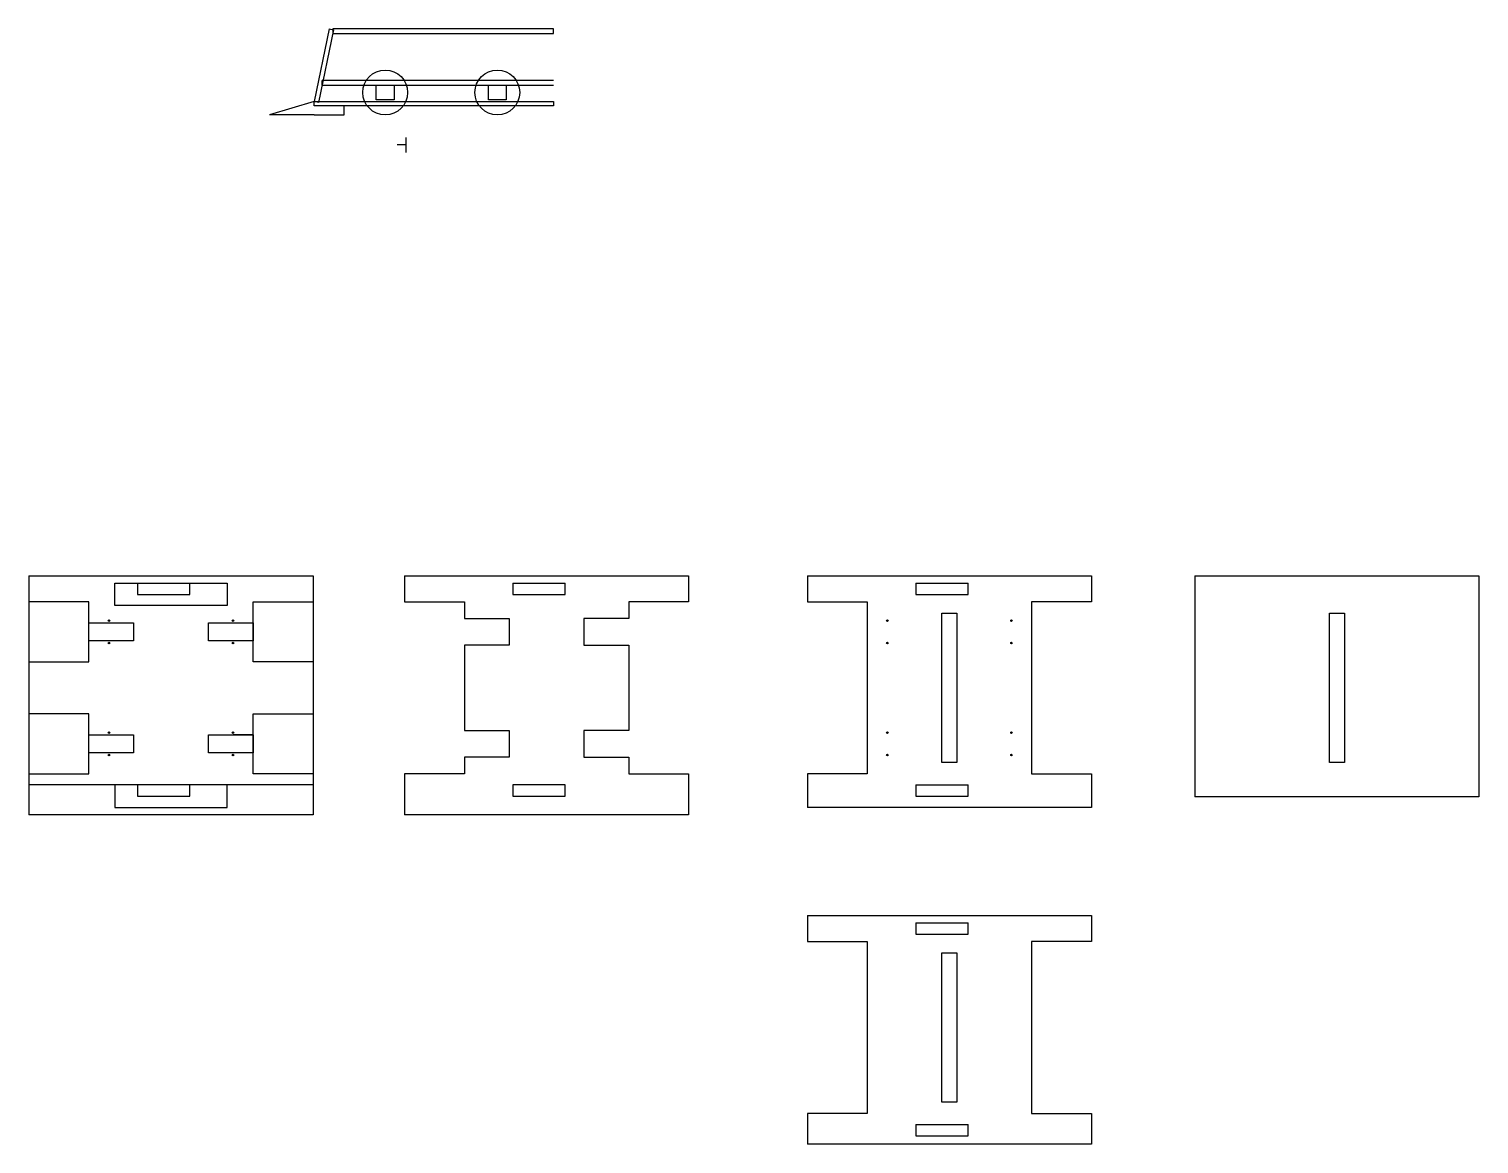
# Model space of a CAD drawing. Header units: inches. Extents: x 240 to 1210, y -62 to 685.
import ezdxf

# ---------------------------------------------------------------- set-up
doc = ezdxf.new("R2010")
doc.units = ezdxf.units.IN
doc.header["$MEASUREMENT"] = 0

msp = doc.modelspace()

# ---------------------------------------------------------------- linework, layer by layer
for p, q in [((440.88, 684.59), (430.88, 636.09)), ((443.81, 683.99), (433.81, 635.49)), ((440.88, 684.59), (443.81, 683.99)), ((443.28, 681.59), (590.88, 681.59)), ((590.88, 684.59), (443.32, 684.59)), ((443.32, 684.59), (443.32, 681.59)), ((590.88, 681.59), (590.88, 684.59)), ((590.88, 650.09), (436.21, 650.09)), ((436.21, 647.09), (436.21, 650.09)), ((436.21, 647.09), (590.88, 647.09)), ((430.88, 636.09), (400.88, 627.09)), ((433.81, 635.49), (430.88, 636.09)), ((450.88, 627.09), (450.88, 633.09)), ((430.88, 627.09), (400.88, 627.09)), ((430.88, 627.09), (450.88, 627.09)), ((492.39, 601.98), (492.39, 611.98)), ((492.39, 606.98), (486.39, 606.98)), ((240.1, 318.6), (240.1, 158.6)), ((240.1, 318.6), (430.1, 318.6)), ((312.6, 313.6), (312.6, 306.1)), ((347.6, 306.1), (347.6, 313.6)), ((430.1, 318.6), (430.1, 158.6)), ((491.33, 318.6), (681.33, 318.6)), ((563.83, 313.6), (563.83, 306.1)), ((563.83, 313.6), (598.83, 313.6)), ((598.83, 306.1), (598.83, 313.6)), ((760.82, 318.6), (950.82, 318.6)), ((833.32, 313.6), (833.32, 306.1)), ((833.32, 313.6), (868.32, 313.6)), ((868.32, 306.1), (868.32, 313.6)), ((1020.08, 318.6), (1020.08, 170.6)), ((1020.08, 318.6), (1210.08, 318.6)), ((1210.08, 318.6), (1210.08, 170.6)), ((312.6, 306.1), (347.6, 306.1)), ((563.83, 306.1), (598.83, 306.1)), ((833.32, 306.1), (868.32, 306.1)), ((390.1, 212.1), (376.6, 212.1)), ((390.1, 212.1), (380.1, 212.1)), ((760.82, 186.1), (760.82, 163.6)), ((430.1, 178.6), (240.1, 178.6)), ((312.6, 178.6), (312.6, 171.1)), ((347.6, 171.1), (347.6, 178.6)), ((563.83, 178.6), (563.83, 171.1)), ((598.83, 178.6), (563.83, 178.6)), ((598.83, 171.1), (598.83, 178.6)), ((833.32, 178.6), (833.32, 171.1)), ((833.32, 178.6), (868.32, 178.6)), ((868.32, 171.1), (868.32, 178.6)), ((312.6, 171.1), (347.6, 171.1)), ((563.83, 171.1), (598.83, 171.1)), ((833.32, 171.1), (868.32, 171.1)), ((1210.08, 170.6), (1020.08, 170.6)), ((430.1, 158.6), (240.1, 158.6)), ((681.33, 158.6), (491.33, 158.6)), ((950.82, 163.6), (760.82, 163.6)), ((760.82, 91.26), (950.82, 91.26)), ((833.32, 86.26), (833.32, 78.76)), ((833.32, 86.26), (868.32, 86.26)), ((833.32, 78.76), (868.32, 78.76)), ((868.32, 78.76), (868.32, 86.26)), ((760.82, -41.24), (760.82, -61.74)), ((833.32, -48.74), (833.32, -56.24)), ((833.32, -48.74), (868.32, -48.74)), ((833.32, -56.24), (868.32, -56.24)), ((868.32, -56.24), (868.32, -48.74)), ((950.82, -61.74), (760.82, -61.74))]:
    msp.add_line(p, q)
for points in [[(472.38, 647.09), (484.38, 647.09), (484.38, 637.09), (472.38, 637.09), (472.38, 647.09)], [(547.38, 647.09), (559.38, 647.09), (559.38, 637.09), (547.38, 637.09), (547.38, 647.09)], [(491.33, 318.6), (491.33, 301.1), (531.33, 301.1), (531.33, 290.1), (561.33, 290.1), (561.33, 272.1), (531.33, 272.1), (531.33, 215.1), (561.33, 215.1), (561.33, 197.1), (531.33, 197.1), (531.33, 186.1), (491.33, 186.1), (491.33, 158.6)], [(681.33, 318.6), (681.33, 301.1), (641.33, 301.1), (641.33, 290.1), (611.33, 290.1), (611.33, 272.1), (641.33, 272.1), (641.33, 215.1), (611.33, 215.1), (611.33, 197.1), (641.33, 197.1), (641.33, 186.1), (681.33, 186.1), (681.33, 158.6)], [(760.82, 318.6), (760.82, 301.1), (800.82, 301.1), (800.82, 186.1), (760.82, 186.1)], [(950.82, 318.6), (950.82, 301.1), (910.82, 301.1), (910.82, 186.1), (950.82, 186.1), (950.82, 163.6)], [(760.82, 91.26), (760.82, 73.76), (800.82, 73.76), (800.82, -41.24), (760.82, -41.24)], [(950.82, 91.26), (950.82, 73.76), (910.82, 73.76), (910.82, -41.24), (950.82, -41.24), (950.82, -61.74)]]:
    msp.add_lwpolyline(points)
for points in [[(590.88, 633.09), (430.88, 633.09), (430.88, 636.09), (590.88, 636.09)], [(297.6, 313.6), (372.6, 313.6), (372.6, 298.6), (297.6, 298.6)], [(240.1, 261.1), (280.1, 261.1), (280.1, 301.1), (240.1, 301.1)], [(430.1, 261.1), (390.1, 261.1), (390.1, 301.1), (430.1, 301.1)], [(850.82, 293.6), (860.82, 293.6), (860.82, 193.6), (850.82, 193.6)], [(1110.08, 293.6), (1120.08, 293.6), (1120.08, 193.6), (1110.08, 193.6)], [(280.1, 287.1), (310.1, 287.1), (310.1, 275.1), (280.1, 275.1)], [(360.1, 287.1), (390.1, 287.1), (390.1, 275.1), (360.1, 275.1)], [(240.1, 186.1), (280.1, 186.1), (280.1, 226.1), (240.1, 226.1)], [(430.1, 186.1), (390.1, 186.1), (390.1, 226.1), (430.1, 226.1)], [(280.1, 212.1), (310.1, 212.1), (310.1, 200.1), (280.1, 200.1)], [(360.1, 212.1), (390.1, 212.1), (390.1, 200.1), (360.1, 200.1)], [(297.6, 163.6), (372.6, 163.6), (372.6, 178.6), (297.6, 178.6)], [(850.82, 66.26), (860.82, 66.26), (860.82, -33.74), (850.82, -33.74)]]:
    msp.add_lwpolyline(points, close=True)
for centre, radius in [((478.38, 642.09), 15), ((553.38, 642.09), 15), ((293.6, 288.6), 0.5), ((376.6, 288.6), 0.5), ((814.32, 288.6), 0.5), ((897.32, 288.6), 0.5), ((293.6, 273.6), 0.5), ((376.6, 273.6), 0.5), ((814.32, 273.6), 0.5), ((897.32, 273.6), 0.5), ((293.6, 213.6), 0.5), ((376.6, 213.6), 0.5), ((814.32, 213.6), 0.5), ((897.32, 213.6), 0.5), ((293.6, 198.6), 0.5), ((376.6, 198.6), 0.5), ((814.32, 198.6), 0.5), ((897.32, 198.6), 0.5)]:
    msp.add_circle(centre, radius)

doc.saveas('drawing.dxf')
